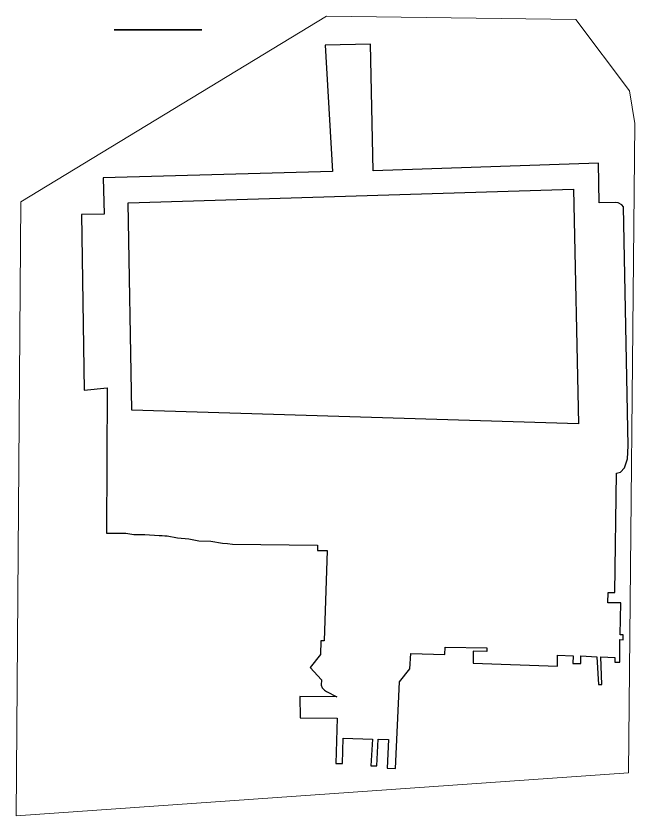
# Model space of a CAD drawing. Header units: millimetres. Extents: x 2200 to 2588, y 500 to 683.
# Drawn here: x 2447.1 to 2588.3, y 500.3 to 682.9 of the extents above; entities that cross this region are included whole.
import ezdxf

# ---------------------------------------------------------------- set-up
doc = ezdxf.new("R2010")
doc.units = ezdxf.units.MM
doc.layers.add('Redibujo iglesia', color=1, linetype='Continuous', lineweight=30)
doc.layers.add('Terreno', color=7, linetype='Continuous', lineweight=18)

msp = doc.modelspace()

# ---------------------------------------------------------------- linework, layer by layer
at = {"layer": 'Redibujo iglesia'}
for p, q in [((2489.52, 679.79), (2469.52, 679.79)), ((2469.52, 679.79), (2489.52, 679.79))]:
    msp.add_line(p, q, dxfattribs=at)
msp.add_lwpolyline([(2517.64, 676.28), (2519.27, 647.42), (2466.99, 645.97), (2467.25, 637.73), (2462.03, 637.62), (2462.66, 597.51), (2467.93, 598.07), (2467.78, 564.91), (2472.18, 564.88), (2473.98, 564.58), (2476.48, 564.6), (2479.79, 564.34), (2480.43, 564.37), (2481.07, 564.24), (2481.61, 564.27), (2483.96, 563.8), (2486.53, 563.62), (2488.84, 563.16), (2491.56, 563.08), (2494.19, 562.57), (2495.31, 562.52), (2496.5, 562.37), (2515.91, 562.16), (2515.9, 560.94), (2518.1, 560.91), (2517.41, 540.3), (2516.6, 540.29), (2516.53, 537.22), (2514.2, 534.23), (2516.82, 531.4), (2516.72, 530.18), (2516.93, 529.61), (2517.46, 529.02), (2517.92, 528.74), (2520.26, 527.49), (2511.84, 527.61), (2511.9, 522.7), (2520.38, 522.64), (2520.08, 512.3), (2521.59, 512.3), (2521.74, 518.1), (2528.43, 517.88), (2528.01, 511.81), (2529.42, 511.8), (2529.69, 517.88), (2532.03, 517.76), (2531.73, 511.23), (2533.63, 511.16), (2534.55, 530.97), (2536.93, 533.9), (2537.16, 537.42), (2544.93, 537.19), (2545.01, 538.86), (2554.49, 538.7), (2554.48, 537.9), (2551.4, 537.96), (2551.39, 535.24), (2570.6, 534.5), (2570.63, 537.07), (2574.21, 536.91), (2574.1, 535.15), (2575.91, 535.17), (2575.95, 536.89), (2579.57, 536.65), (2579.96, 530.36), (2580.73, 530.32), (2580.51, 536.67), (2583.69, 536.5), (2583.68, 535.43), (2584.85, 535.41), (2584.83, 540.58), (2585.57, 540.57), (2585.57, 541.65), (2584.91, 541.68), (2585.09, 548.95), (2582.11, 548.98), (2582.14, 551.36), (2583.71, 551.31), (2584.08, 578.58), (2584.99, 578.81), (2585.86, 579.78), (2586.57, 581.85), (2586.7, 584.81), (2585.67, 639.37), (2585.3, 639.85), (2584.47, 640.32), (2583.84, 640.37), (2580.14, 640.29), (2579.98, 649.36), (2528.59, 647.62), (2527.99, 676.52), (2517.64, 676.28)], dxfattribs=at)
msp.add_lwpolyline([(2575.4, 589.87), (2473.56, 592.97), (2472.66, 640.25), (2574.24, 643.44)], close=True, dxfattribs=at)
at = {"layer": 'Terreno'}
msp.add_lwpolyline([(2586.81, 510.2), (2586.81, 510.2), (2588.29, 658.4), (2587.05, 665.88), (2574.78, 682.11), (2517.93, 682.93), (2448.23, 640.55), (2447.11, 500.33), (2586.81, 510.2)], dxfattribs=at)

doc.saveas('drawing.dxf')
